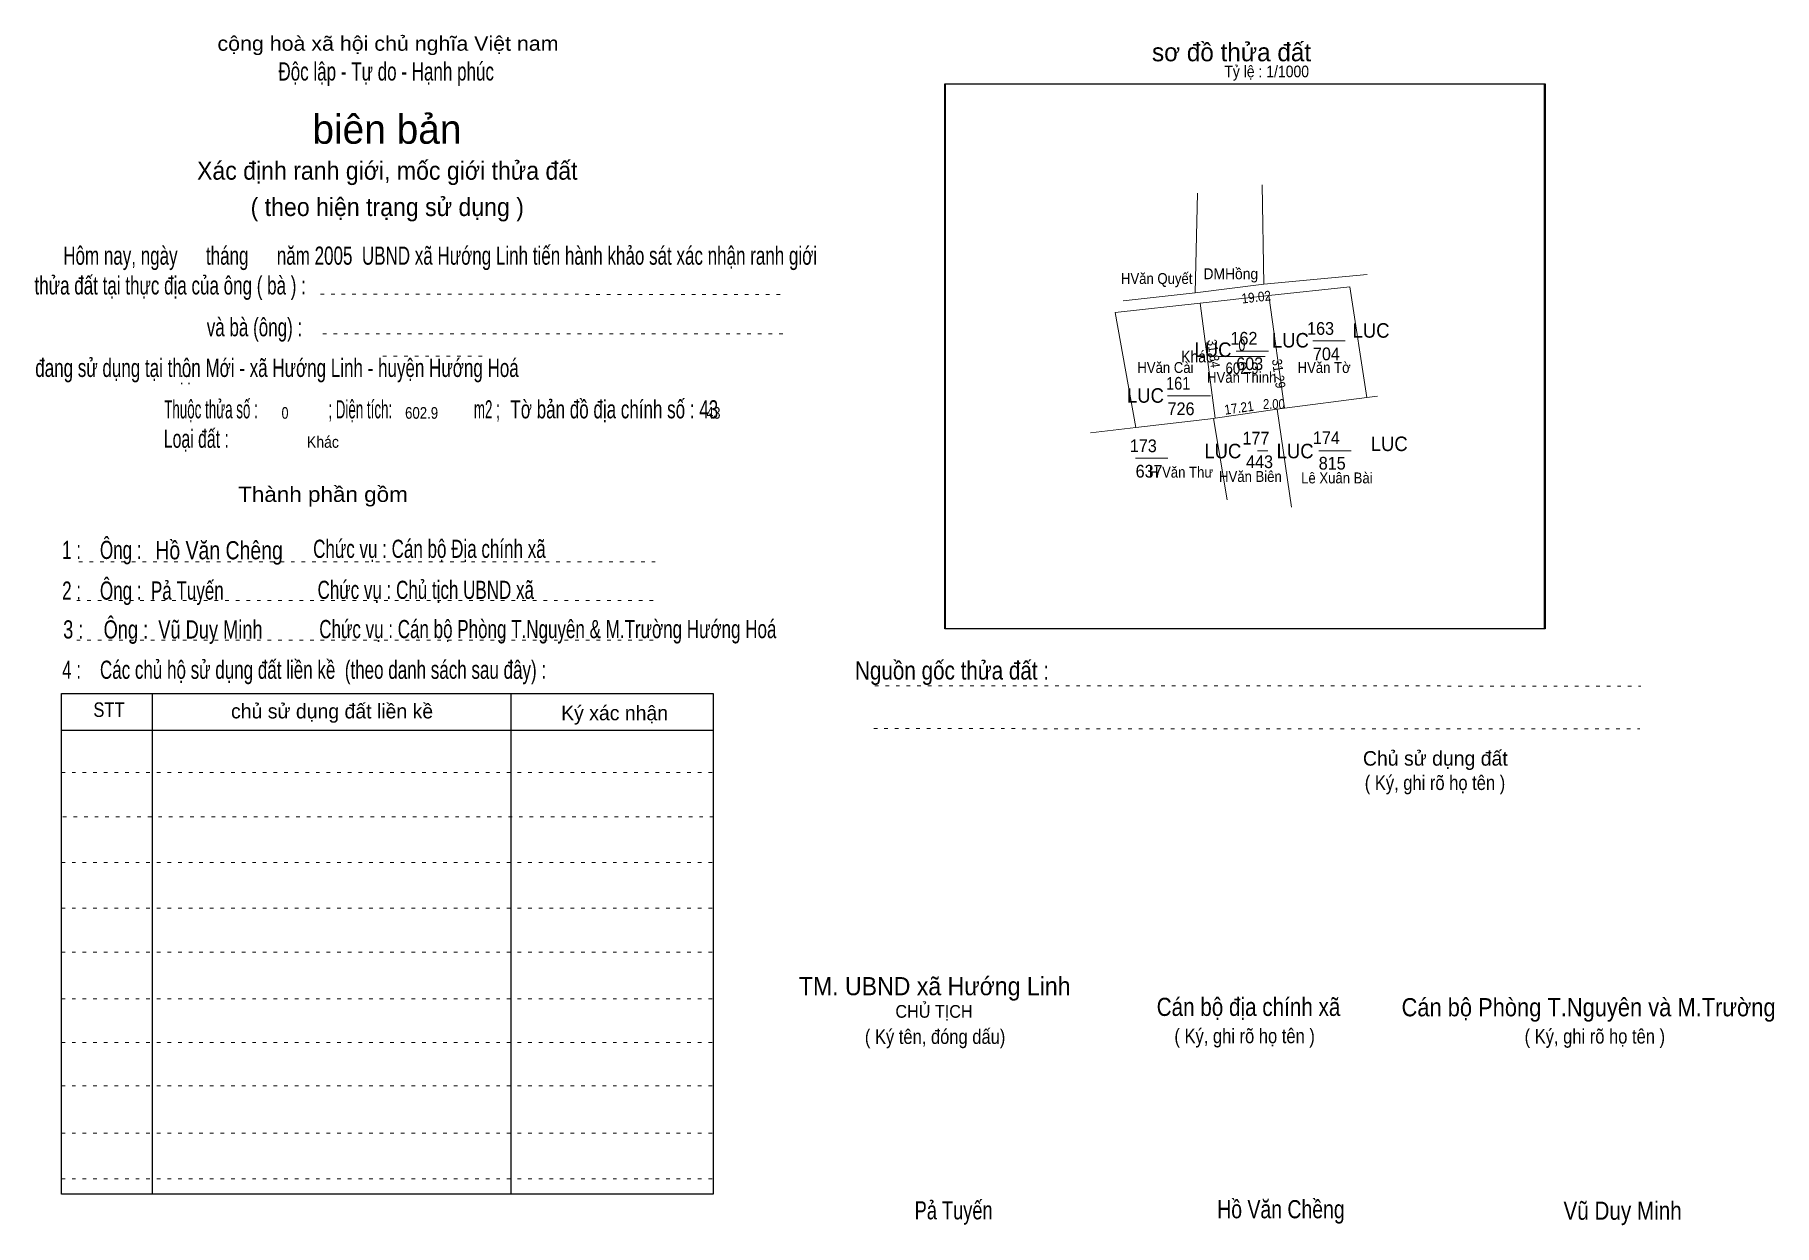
# Model space of a CAD drawing. Header units: centimetres. Extents: x -1.5 to 46.4, y -3.9 to 28.9.
import ezdxf
from ezdxf.enums import TextEntityAlignment as Align

# ---------------------------------------------------------------- set-up
doc = ezdxf.new("R2010")
doc.units = ezdxf.units.CM
doc.header["$LTSCALE"] = 0.16
doc.linetypes.add('DOTTED', pattern=[1.5, 0.3, -1.2])
for name, color, linetype, lineweight in [('15', 7, 'Continuous', 13), ('2', 7, 'Continuous', 25), ('22', 7, 'Continuous', 13), ('33', 7, 'Continuous', 13), ('5', 7, 'DOTTED', 13)]:
    doc.layers.add(name, color=color, linetype=linetype, lineweight=lineweight)
doc.layers.add('34', color=7, linetype='Continuous')
doc.layers.add('51', color=7, linetype='Continuous')

msp = doc.modelspace()

# ---------------------------------------------------------------- linework, layer by layer
at = {"layer": '15'}
for p, q in [((31.58, 20.16), (32.47, 20.16)), ((33.69, 20.44), (34.58, 20.44)), ((29.69, 18.93), (30.87, 18.93)), ((32.16, 17.42), (32.45, 17.42)), ((33.85, 17.42), (34.74, 17.42)), ((28.81, 17.21), (29.7, 17.21))]:
    msp.add_line(p, q, dxfattribs=at)
at = {"layer": '2'}
msp.add_lwpolyline([(23.56, 27.52), (40.06, 27.52), (40.06, 12.52), (23.56, 12.52)], close=True, dxfattribs=at)
at = {"layer": '22'}
for p, q in [((30.51, 24.51), (30.45, 21.77)), ((32.29, 24.74), (32.34, 22)), ((28.25, 21.22), (30.59, 21.48)), ((28.25, 21.22), (28.82, 18.06)), ((31, 18.32), (30.59, 21.48)), ((35.17, 18.88), (35.47, 18.92)), ((28.82, 18.06), (30.95, 18.31)), ((32.71, 18.56), (32.91, 18.59)), ((27.57, 17.91), (28.82, 18.06))]:
    msp.add_line(p, q, dxfattribs=at)
for points in [[(28.47, 21.55), (30.45, 21.77), (32.34, 22), (35.18, 22.27)], [(30.59, 21.48), (32.48, 21.69), (34.71, 21.93)], [(34.71, 21.93), (35.17, 18.88), (32.91, 18.59), (32.48, 21.69)], [(31.33, 16.07), (30.95, 18.31), (31, 18.32), (32.71, 18.56), (33.1, 15.87)]]:
    msp.add_lwpolyline(points, dxfattribs=at)
msp.add_lwpolyline([(31, 18.32), (32.71, 18.56), (32.91, 18.59), (32.48, 21.69), (30.59, 21.48)], close=True, dxfattribs=at)
at = {"layer": '33'}
msp.add_line((31.1, 20.01), (32.38, 20.01), dxfattribs=at)
at = {"layer": '5'}
for p, q in [((6.37, 21.73), (19.21, 21.72)), ((6.44, 20.64), (19.25, 20.64)), ((8.09, 20.02), (10.86, 20.02)), ((-0.28, 14.36), (15.72, 14.36)), ((-0.34, 13.3), (15.66, 13.3)), ((-0.34, 12.2), (15.66, 12.2)), ((21.63, 10.95), (42.72, 10.94)), ((21.6, 9.77), (42.69, 9.76)), ((-0.76, 8.56), (17.18, 8.56)), ((-0.72, 7.34), (17.22, 7.34)), ((-0.76, 6.08), (17.18, 6.08)), ((-0.76, 4.83), (17.18, 4.83)), ((-0.76, 3.62), (17.18, 3.62)), ((-0.76, 2.33), (17.18, 2.33)), ((-0.76, 1.13), (17.18, 1.13)), ((-0.76, -0.06), (17.18, -0.06)), ((-0.76, -1.37), (17.18, -1.37)), ((-0.76, -2.62), (17.18, -2.62))]:
    msp.add_line(p, q, dxfattribs=at)
at = {"layer": '5', "linetype": 'Continuous', "lineweight": 25}
for p, q in [((1.74, 10.74), (1.74, -3.05)), ((11.61, 10.74), (11.61, -3.05)), ((-0.76, 9.73), (17.18, 9.73))]:
    msp.add_line(p, q, dxfattribs=at)
for points in [[(23.58, 27.52), (40.08, 27.52), (40.08, 12.52), (23.58, 12.52)], [(-0.76, 10.74), (17.18, 10.74), (17.18, -3.05), (-0.76, -3.05)]]:
    msp.add_lwpolyline(points, close=True, dxfattribs=at)

# ---------------------------------------------------------------- texts
at = {"layer": '15'}
for s, width, p in [('162', 0.95, (31.42, 20.34)), ('163', 0.95, (33.53, 20.61)), ('704', 0.95, (33.69, 19.91)), ('603', 0.95, (31.58, 19.64)), ('161', 0.85, (29.65, 19.1)), ('726', 0.95, (29.69, 18.4)), ('173', 0.95, (28.65, 17.38)), ('177', 0.95, (31.75, 17.59)), ('174', 0.95, (33.69, 17.6)), ('443', 0.95, (31.85, 16.94)), ('815', 0.95, (33.85, 16.9)), ('637', 0.95, (28.81, 16.68))]:
    msp.add_text(s, height=0.35, dxfattribs=dict(at, width=width)).set_placement(p)
at = {"layer": '22'}
for s, height, width, p in [('HVăn Quyết', 0.3, 0.9, (29.39, 22.01)), ('DMHồng', 0.3, 0.95, (31.43, 22.14)), ('LUC', 0.4, 0.95, (33.07, 20.26)), ('LUC', 0.4, 0.95, (35.29, 20.53)), ('LUC', 0.4, 0.95, (30.94, 20)), ('HVăn Cài', 0.3, 0.9, (29.63, 19.56)), ('HVăn Tờ', 0.3, 0.9, (34, 19.56)), ('HVăn Thinh', 0.3, 0.9, (31.73, 19.29)), ('LUC', 0.4, 0.95, (29.08, 18.74)), ('LUC', 0.4, 0.95, (35.79, 17.41)), ('LUC', 0.4, 0.95, (31.21, 17.21)), ('LUC', 0.4, 0.95, (33.2, 17.21)), ('H Văn Thư', 0.3, 0.9, (30.06, 16.68)), ('HVăn Biên', 0.3, 0.9, (31.97, 16.56)), ('Lê Xuân Bài', 0.3, 0.9, (34.35, 16.52))]:
    msp.add_text(s, height=height, dxfattribs=dict(at, width=width)).set_placement(p, align=Align.CENTER)
at = {"layer": '33', "width": 0.9}
msp.add_text('Khác', height=0.32, dxfattribs=at).set_placement((30.94, 19.85), align=Align.RIGHT)
at = {"layer": '33'}
for s, width, p in [('0', 0.8, (31.735, 20.17)), ('602.9', 0.85, (31.74, 19.53))]:
    msp.add_text(s, height=0.32, dxfattribs=dict(at, width=width)).set_placement(p, align=Align.CENTER)
at = {"layer": '34'}
for s, width, p in [(': : ', 0.85, (2.5, 19.25)), ('0', 0.8, (5.3, 18.3)), ('602.9', 0.85, (8.7, 18.3)), ('43', 0.8, (17, 18.3)), ('Khác', 0.9, (6, 17.5))]:
    msp.add_text(s, height=0.32, dxfattribs=dict(at, width=width)).set_placement(p)
at = {"layer": '5'}
for s, height, width, p in [('cộng hoà xã hội chủ nghĩa Việt nam', 0.4, 1.1, (8.23, 28.43)), ('Độc lập - Tự do - Hạnh phúc', 0.5, 0.7, (8.18, 27.61)), ('Xác định ranh giới, mốc giới thửa đất', 0.5, 0.95, (8.21, 24.88)), ('( theo hiện trạng sử dụng )', 0.5, 0.95, (8.21, 23.88)), ('Thành phần gồm', 0.42, 1.1, (6.44, 16.01)), ('Hồ Văn Chêng', 0.5, 0.8, (3.58, 14.43)), ('Chức vụ : Cán bộ Địa chính xã', 0.5, 0.7, (9.37, 14.47)), ('Chức vụ : Chủ tịch UBND xã', 0.5, 0.7, (9.27, 13.34)), ('Chức vụ : Cán bộ Phòng T.Nguyên & M.Trường Hướng Hoá', 0.5, 0.7, (12.63, 12.26)), ('    Nguồn gốc thửa đất :', 0.5, 0.85, (23.44, 11.12)), ('( Ký, ghi rõ họ tên )', 0.4, 0.85, (37.05, 8.08)), ('CHỦ TỊCH', 0.35, 0.95, (23.26, 1.81)), ('( Ký tên, đóng dấu)', 0.4, 0.85, (23.29, 1.09)), ('( Ký, ghi rõ họ tên )', 0.4, 0.85, (31.81, 1.11)), ('( Ký, ghi rõ họ tên )', 0.4, 0.85, (41.45, 1.1)), ('Pả Tuyến', 0.5, 0.75, (23.8, -3.74)), ('Hồ Văn Chềng', 0.5, 0.8, (32.81, -3.71)), ('Vũ Duy Minh', 0.5, 0.85, (42.215, -3.75))]:
    msp.add_text(s, height=height, dxfattribs=dict(at, width=width)).set_placement(p, align=Align.CENTER)
msp.add_text('sơ đồ thửa đất', height=0.5, dxfattribs=at).set_placement((29.26, 28.14))
for s, height, p in [('biên bản', 0.8, (8.2, 25.87)), ('      chủ sử dụng đất liền kề', 0.4, (6.245, 10.05)), ('   Ký xác nhận', 0.4, (14.245, 10)), ('Chủ sử dụng đất', 0.4, (37.06, 8.75))]:
    msp.add_text(s, height=height, dxfattribs=at).set_placement(p, align=Align.CENTER)
for s, height, width, p in [('   Hôm nay, ngày      tháng      năm 2005  UBND xã Hướng Linh tiến hành khảo sát xác nhận ranh giới ', 0.5, 0.7, (-1.1, 22.54)), ('thửa đất tại thực địa của ông ( bà ) :                                       ', 0.5, 0.7, (-1.5, 21.72)), ('                                     và bà (ông) :', 0.5, 0.7, (-1.57, 20.57)), (' đang sử dụng tại thôn Mới - xã Hướng Linh - huyện Hướng Hoá', 0.5, 0.7, (-1.61, 19.45)), ('Thuộc thửa số :                   ; Diện tích:                      m2 ;                                            ', 0.5, 0.55, (2.07, 18.31)), ('Tờ bản đồ địa chính số : 43', 0.5, 0.7, (11.6, 18.31)), ('Loại đất :  ', 0.5, 0.65, (2.06, 17.5)), ('    1 :    Ông :                                                        ', 0.5, 0.7, (-1.26, 14.44)), ('    2 :    Ông :  Pả Tuyến', 0.5, 0.7, (-1.26, 13.32)), ('    3 :    Ông :  Vũ Duy Minh', 0.5, 0.75, (-1.27, 12.25)), ('    4 :    Các chủ hộ sử dụng đất liền kề  (theo danh sách sau đây) :', 0.5, 0.7, (-1.26, 11.14)), ('STT', 0.4, 0.85, (0.12, 10.09)), ('TM. UBND xã Hướng Linh', 0.5, 0.95, (19.54, 2.43)), ('Cán bộ địa chính xã  ', 0.5, 0.85, (29.39, 1.86)), ('Cán bộ Phòng T.Nguyên và M.Trường', 0.5, 0.9, (36.13, 1.85))]:
    msp.add_text(s, height=height, dxfattribs=dict(at, width=width)).set_placement(p)
at = {"layer": '51', "width": 0.9}
msp.add_text('Tỷ lệ : 1/1000', height=0.32, dxfattribs=at).set_placement((31.25, 27.7))
for s, height, rotation, p in [('19.02', 0.27, 6.34, (32.145, 21.515)), ('31.84', 0.26, 277.507, (30.832, 20.077)), ('31.29', 0.27, 277.861, (32.616, 19.523)), ('17.21', 0.27, 8.05, (31.676, 18.466))]:
    msp.add_text(s, height=height, rotation=rotation, dxfattribs=at).set_placement(p, align=Align.CENTER)
at = {"layer": '51', "width": 0.85}
msp.add_text('2.00', height=0.27, dxfattribs=at).set_placement((32.615, 18.57), align=Align.CENTER)

doc.saveas('drawing.dxf')
